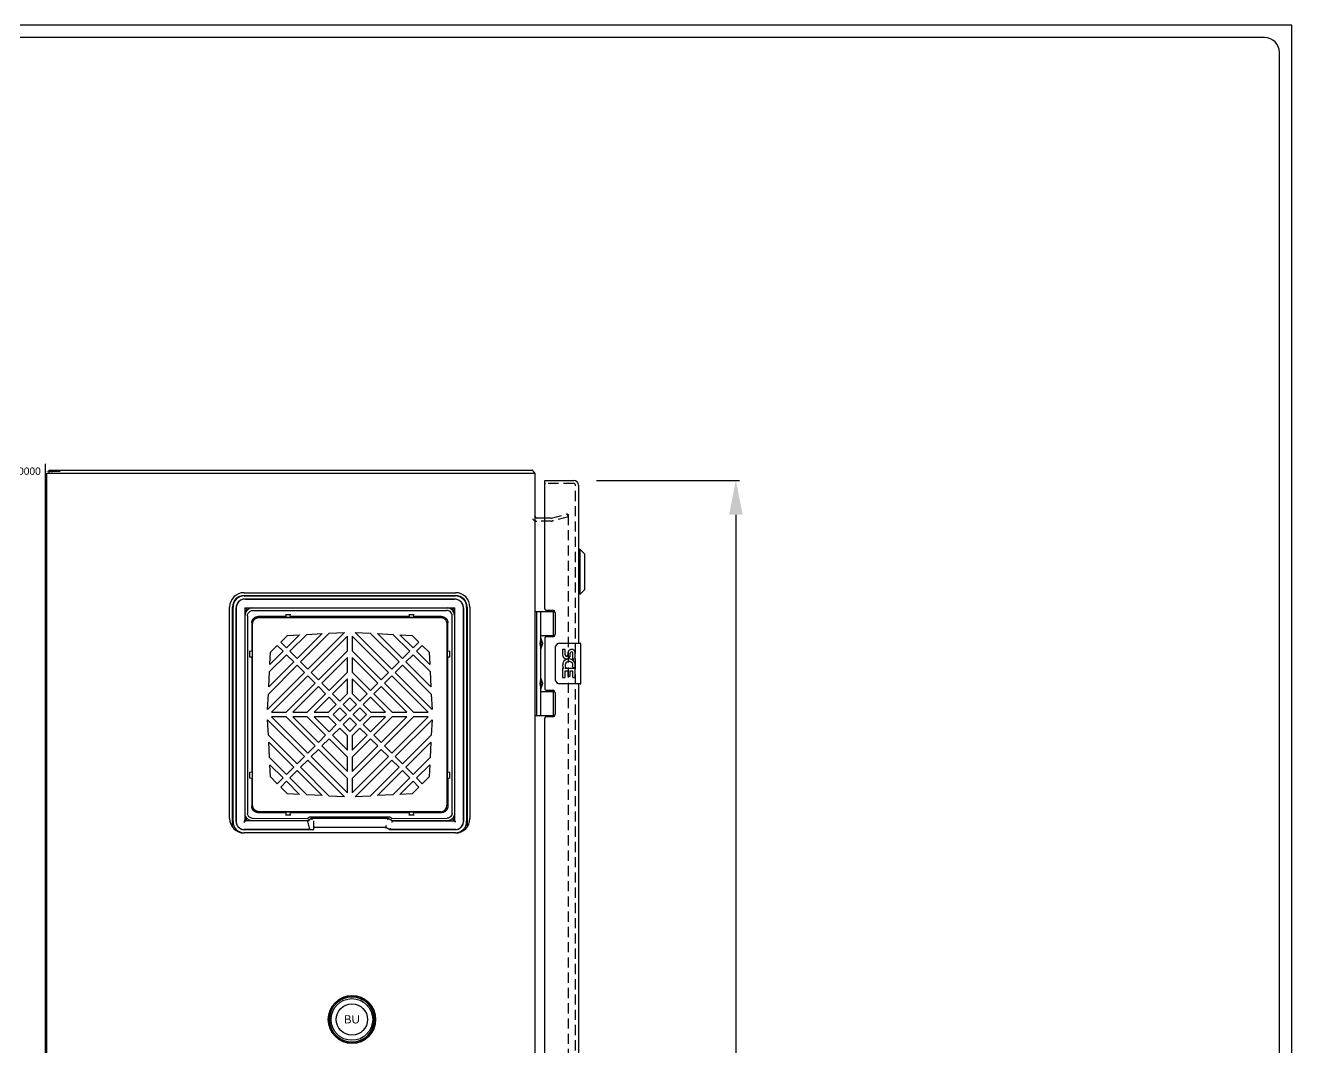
# Model space of a CAD drawing. Header units: inches. Extents: x 0 to 102, y 0 to 66.
# Drawn here: x 71.38 to 102.5, y 40.58 to 65.71 of the extents above; entities that cross this region are included whole.
import ezdxf
from ezdxf.enums import TextEntityAlignment as Align

# ---------------------------------------------------------------- set-up
doc = ezdxf.new("R2010")
doc.units = ezdxf.units.IN
doc.header["$MEASUREMENT"] = 0
doc.linetypes.add('HIDDEN', pattern=[0.375, 0.25, -0.125])
for name, color, linetype in [('DEFAULT_2', 8, 'HIDDEN'), ('DIMENSIONS', 7, 'Continuous'), ('DOOR_ASSEMBLY', 7, 'Continuous'), ('PMISC', 7, 'Continuous'), ('PSYMS', 7, 'Continuous')]:
    doc.layers.add(name, color=color, linetype=linetype)
doc.styles.add('Fields', font='simplex.shx', dxfattribs={"height": 0.185})
doc.styles.get("Standard").update_dxf_attribs({"font": 'arial.ttf'})
doc.dimstyles.new('DIMSTYLE_1', dxfattribs={"dimtxt": 0.634328, "dimasz": 0.845771, "dimexe": 0.09, "dimexo": 0.07, "dimgap": 0.0375, "dimtad": 0, "dimtih": 1, "dimtoh": 1, "dimzin": 4, "dimdsep": 46, "dimtxsty": 'Standard', "dimblk": '_FILLED', "dimblk1": '_FILLED', "dimblk2": '_FILLED', "dimcen": 0.09, "dimadec": 3, "dimazin": 1, "dimtfac": 1, "dimtdec": 3, "dimtofl": 0, "dimtmove": 0, "dimatfit": 3, "dimldrblk": '_FILLED', "dimfxl": 1, "dimtolj": 1, "dimtzin": 4, "dimarcsym": 0})
doc.dimstyles.get("Standard").update_dxf_attribs({"dimtxt": 0.18, "dimasz": 0.18, "dimexe": 0.18, "dimexo": 0.0625, "dimgap": 0.09, "dimtad": 0, "dimtih": 1, "dimtoh": 1, "dimdec": 4, "dimzin": 0, "dimdsep": 46, "dimtxsty": 'Standard', "dimcen": 0.09, "dimadec": 0, "dimazin": 0, "dimtfac": 1, "dimtdec": 4, "dimtofl": 0, "dimtmove": 0, "dimatfit": 3, "dimfxl": 1, "dimtolj": 1, "dimtzin": 0, "dimarcsym": 0})

# ---------------------------------------------------------------- blocks, each defined once
blk = doc.blocks.new('RG_Master_Ver_4_2_2')
at = {"color": 3}
for p, q in [((34.028, 21.856), (0.25, 21.856)), ((34.15, 0.194), (34.15, 21.734))]:
    blk.add_line(p, q, dxfattribs=at)
blk.add_lwpolyline([(0, -0.044), (34.25, -0.044), (34.25, 21.956), (0, 21.956)], close=True, dxfattribs=at)
blk.add_arc((34.028, 21.734), 0.122, 0, 90, dxfattribs=at)
at = {"style": 'Fields'}
for tag, p in [('DESCRIPTION_3', (13.116, 1.307)), ('DRN_3', (15.472, 1.307)), ('CHK_3', (16.529, 1.307)), ('APP_3', (17.552, 1.307)), ('DATE_3', (18.829, 1.307)), ('DRAWING_DESC', (32.229, 1.246)), ('CUSTOMER', (28.997, 1.214)), ('DESCRIPTION_2', (13.116, 0.951)), ('DRN_2', (15.472, 0.951)), ('CHK_2', (16.529, 0.951)), ('APP_2', (17.552, 0.951)), ('DATE_2', (18.829, 0.951)), ('DRAWING_#', (32.125, 0.894)), ('SIZE', (30.715, 0.894)), ('REV', (33.543, 0.894)), ('PROJECT_#', (28.981, 0.581)), ('DESCRIPTION_1', (13.116, 0.596)), ('DRN_1', (15.472, 0.596)), ('CHK_1', (16.529, 0.596)), ('APP_1', (17.552, 0.596)), ('DATE_1', (18.829, 0.596)), ('DRN_BY', (30.875, 0.524)), ('CHK_BY', (31.762, 0.524)), ('APP_BY', (32.75, 0.524)), ('SCALE', (33.652, 0.524)), ('PROJECT_NAME', (29.021, 0.176)), ('SHEETNUM', (32.753, 0.176)), ('TTL_SHTS', (33.547, 0.176))]:
    blk.add_attdef(tag, text='', height=0.125, dxfattribs=at).set_placement(p, align=Align.CENTER)
at = {"style": 'Fields', "flags": 9}
blk.add_attdef('WD_TB', (9.953, 0.194), '', height=0.0638, dxfattribs=at)
blk = doc.blocks.new('_FILLED')
at = {"color": 0, "linetype": 'ByBlock'}
blk.add_solid([(0, 0), (-1, 0.2), (-1, -0.2)], dxfattribs=at)
blk = doc.blocks.new('*D13')
at = {"layer": 'Defpoints', "color": 0, "linetype": 'Continuous', "transparency": 16777216}
for p in [(85.346, 54.524), (88.841, 54.524), (85.346, 19.024)]:
    blk.add_point(p, dxfattribs=at)
at = {"layer": 'DIMENSIONS', "color": 0, "linetype": 'Continuous', "lineweight": -2, "transparency": 16777216}
for p, q in [((85.416, 54.524), (88.931, 54.524)), ((88.841, 53.678), (88.841, 37.26)), ((88.841, 19.87), (88.841, 35.388)), ((85.416, 19.024), (88.931, 19.024))]:
    blk.add_line(p, q, dxfattribs=at)
at = {"layer": 'DIMENSIONS', "color": 0, "linetype": 'Continuous', "lineweight": -2, "transparency": 16777216, "xscale": 0.8457711443000001, "yscale": 0.8457711443000001, "zscale": 0.8457711443000001}
for p, rotation in [((88.841, 54.524), 90), ((88.841, 19.024), 270)]:
    blk.add_blockref('_FILLED', p, dxfattribs=dict(at, rotation=rotation))
at = {"layer": 'DIMENSIONS', "color": 0, "linetype": 'Continuous', "transparency": 16777216, "insert": (88.841, 37.223), "char_height": 0.6343, "width": 2.51152, "attachment_point": 2, "line_spacing_factor": 0.9}
blk.add_mtext('\\A1;35.50\\PDOOR', dxfattribs=at)
blk = doc.blocks.new('ABPFA010BU')
for radius in [0.583, 0.583, 0.512, 0.385]:
    blk.add_circle((0, -0.001, 0.393), radius)
at = {"extrusion": (-2.10942e-32, -3.44505e-16, -1)}
for radius in [0.583, 0.552]:
    blk.add_circle((0, -0.001, -0.393), radius, dxfattribs=at)
blk.add_attdef('COLOR', text='', height=0.2).set_placement((-0.001, -0.097), align=Align.CENTER)
blk = doc.blocks.new('*D15')
at = {"color": 0, "lineweight": -2, "transparency": 16777216}
for p, q in [((70.875, 18.8125), (70.875, 54.93)), ((71.875, 18.8125), (71.875, 54.93)), ((70.695, 54.75), (70.515, 54.75)), ((72.055, 54.75), (72.235, 54.75))]:
    blk.add_line(p, q, dxfattribs=at)
at = {"color": 0, "transparency": 16777216}
for points in [[(70.695, 54.78), (70.695, 54.72), (70.875, 54.75)], [(72.055, 54.78), (72.055, 54.72), (71.875, 54.75)]]:
    blk.add_solid(points, dxfattribs=at)
at = {"layer": 'Defpoints', "color": 0, "transparency": 16777216}
for p in [(70.875, 54.75), (70.875, 18.75), (71.875, 18.75)]:
    blk.add_point(p, dxfattribs=at)
at = {"color": 0, "transparency": 16777216, "insert": (71.375, 54.75), "char_height": 0.18, "attachment_point": 5}
blk.add_mtext('\\A1;1.0000', dxfattribs=at)

msp = doc.modelspace()

# ---------------------------------------------------------------- linework, layer by layer
at = {"color": 7, "linetype": 'Continuous'}
for p, q in [((71.96803, 54.69901), (71.96803, 54.77401)), ((76.7546, 51.76474), (81.95145, 51.76474)), ((76.7546, 51.69387), (81.95145, 51.69387)), ((76.40027, 46.21356), (76.40027, 51.41041)), ((76.47114, 46.00096), (76.47114, 51.41041)), ((82.23492, 51.41041), (82.23492, 46.00096)), ((82.30578, 51.41041), (82.30578, 46.21356)), ((76.83865, 51.1925), (76.84271, 51.22571)), ((76.83865, 51.1925), (76.84079, 46.51665)), ((76.84271, 51.22571), (76.85523, 51.25804)), ((76.97645, 51.33029), (81.7296, 51.33029)), ((81.86518, 46.33698), (81.8674, 51.1925)), ((76.84079, 46.51665), (76.84087, 46.33698)), ((76.88839, 46.24564), (76.87512, 46.25736)), ((76.95676, 46.22109), (78.31818, 46.21887)), ((78.31057, 46.15912), (78.31119, 46.15631)), ((78.31119, 46.15631), (78.31436, 46.14516)), ((78.36585, 46.24639), (78.31818, 46.21887)), ((78.32112, 46.11975), (78.3584, 45.98059)), ((80.34022, 46.24643), (78.36583, 46.24643)), ((78.46872, 45.94122), (78.46872, 46.15912)), ((80.38787, 46.21887), (80.3402, 46.24639)), ((80.38787, 46.21887), (81.74929, 46.22109)), ((81.83013, 46.25656), (81.80714, 46.23848)), ((81.86494, 46.33276), (81.8597, 46.30546)), ((78.36517, 45.95516), (78.36834, 45.94405)), ((78.36834, 45.94405), (78.36896, 45.94122)), ((80.23519, 45.98059), (80.23519, 46.00028))]:
    msp.add_line(p, q, dxfattribs=at)
at = {"color": 3, "linetype": 'Continuous'}
for p, q in [((71.96803, 54.77401), (83.84203, 54.77401)), ((71.90503, 18.84901), (71.90503, 54.69901)), ((71.90503, 54.69901), (83.90503, 54.69901)), ((83.90503, 18.84901), (83.90503, 54.69901)), ((84.14803, 53.59901), (83.94703, 53.59901))]:
    msp.add_line(p, q, dxfattribs=at)
at = {"color": 6, "linetype": 'Continuous'}
for p, q in [((76.75854, 51.686), (81.94751, 51.686)), ((76.48295, 46.13876), (76.48295, 51.41041)), ((76.56031, 46.13876), (76.56031, 51.39072)), ((76.77785, 51.39004), (76.77786, 51.39004)), ((76.77786, 51.39004), (76.7789, 51.39004)), ((76.77822, 51.60863), (81.92783, 51.60863)), ((76.77889, 51.3906), (76.7789, 51.39068)), ((76.7789, 46.29706), (76.7789, 51.39105)), ((76.7789, 51.39004), (76.7789, 51.39105)), ((76.7789, 51.39066), (76.7789, 51.39068)), ((76.7789, 51.39004), (76.99456, 51.39004)), ((76.79312, 51.38199), (76.79391, 51.38155)), ((76.79391, 51.38154), (76.79504, 51.38086)), ((76.79504, 51.38086), (76.79654, 51.37989)), ((76.80226, 51.37513), (76.79951, 51.37765)), ((76.80659, 51.36993), (76.80977, 51.36455)), ((76.9541, 51.38935), (81.75195, 51.38935)), ((76.99456, 51.39004), (81.92781, 51.39004)), ((81.90804, 51.37884), (81.90678, 51.37784)), ((81.91289, 51.38197), (81.91069, 51.38067)), ((81.91289, 51.38197), (81.91289, 51.38197)), ((81.92715, 51.39105), (81.92715, 46.15587)), ((81.92715, 51.39068), (81.92715, 51.39096)), ((81.92715, 51.39096), (81.92715, 51.39061)), ((81.92715, 51.39063), (81.92715, 51.3906)), ((81.9272, 51.39048), (81.92722, 51.39043)), ((82.14574, 51.39072), (82.14574, 46.13876)), ((82.2231, 51.41041), (82.2231, 46.13876)), ((76.7796, 46.33561), (76.7796, 51.21485)), ((77.76611, 51.17813), (77.101, 51.17813)), ((77.12317, 51.15596), (81.58288, 51.15596)), ((77.76611, 51.17813), (77.77822, 51.16369)), ((77.77334, 51.22931), (77.90122, 51.22931)), ((77.7839, 51.22931), (77.77822, 51.16369)), ((77.77822, 51.16369), (77.89633, 51.16369)), ((77.89633, 51.16369), (77.89065, 51.22931)), ((77.89633, 51.16369), (77.90844, 51.17813)), ((80.79761, 51.17813), (77.90844, 51.17813)), ((80.79761, 51.17813), (80.80972, 51.16369)), ((80.80483, 51.22931), (80.93271, 51.22931)), ((80.8154, 51.22931), (80.80972, 51.16369)), ((80.80972, 51.16369), (80.92783, 51.16369)), ((80.92783, 51.16369), (80.92215, 51.22931)), ((80.92783, 51.16369), (80.93994, 51.17813)), ((81.60505, 51.17813), (80.93994, 51.17813)), ((81.89577, 51.33147), (81.89558, 51.33189)), ((81.92645, 51.21484), (81.92645, 46.33561)), ((82.14504, 50.93842), (82.14505, 51.18247)), ((76.94358, 51.0207), (76.94358, 50.3396)), ((76.96574, 46.53882), (76.96574, 50.99855)), ((77.79634, 50.40817), (78.11977, 50.7316)), ((77.8196, 50.71587), (78.11977, 50.7316)), ((78.29604, 50.74084), (77.87985, 50.32465)), ((78.05802, 50.14648), (78.67209, 50.76055)), ((78.84836, 50.76979), (78.14154, 50.06297)), ((78.29604, 50.74084), (78.67209, 50.76055)), ((78.31971, 49.8848), (79.2244, 50.78949)), ((78.84836, 50.76979), (79.2244, 50.78949)), ((80.38634, 49.8848), (79.48165, 50.78949)), ((79.48165, 50.78949), (79.85769, 50.76979)), ((79.85769, 50.76979), (80.56451, 50.06297)), ((80.03396, 50.76055), (80.41001, 50.74084)), ((80.03396, 50.76055), (80.64803, 50.14648)), ((80.8262, 50.32465), (80.41001, 50.74084)), ((80.58628, 50.7316), (80.88645, 50.71587)), ((80.58628, 50.7316), (80.90971, 50.40817)), ((81.74031, 50.99853), (81.74031, 46.53882)), ((81.76247, 50.3396), (81.76247, 51.0207)), ((82.14505, 50.66017), (82.14504, 50.93842)), ((77.40583, 50.30211), (77.5706, 50.46687)), ((77.71282, 50.32465), (77.5706, 50.46687)), ((77.65411, 50.55039), (77.8196, 50.71587)), ((77.65411, 50.55039), (77.79634, 50.40817)), ((79.29397, 50.69203), (78.40322, 49.80128)), ((79.29397, 50.33569), (79.29397, 50.69203)), ((79.41208, 50.69203), (79.41208, 50.33569)), ((80.30283, 49.80128), (79.41208, 50.69203)), ((80.88645, 50.71587), (81.05194, 50.55039)), ((80.90971, 50.40817), (81.05194, 50.55039)), ((81.13545, 50.46687), (80.99323, 50.32465)), ((81.13545, 50.46687), (81.30022, 50.30211)), ((82.14505, 46.35238), (82.14505, 50.66017)), ((76.8924, 50.18135), (76.8924, 50.33238)), ((76.95801, 50.32749), (76.8924, 50.32181)), ((76.8924, 50.19192), (76.95801, 50.18624)), ((76.95801, 50.32749), (76.94358, 50.3396)), ((76.94358, 50.17413), (76.95801, 50.18624)), ((76.94358, 50.17413), (76.94358, 47.36322)), ((76.95801, 50.18624), (76.95801, 50.32749)), ((77.79634, 50.24113), (77.38086, 49.82566)), ((77.3901, 50.00193), (77.71282, 50.32465)), ((77.3901, 50.00193), (77.40583, 50.30211)), ((77.9745, 50.06297), (77.79634, 50.24113)), ((77.87985, 50.32465), (78.05802, 50.14648)), ((78.58139, 49.62311), (79.29397, 50.33569)), ((79.29397, 50.16866), (78.66491, 49.53959)), ((79.29397, 49.81232), (79.29397, 50.16866)), ((79.41208, 50.33569), (80.12466, 49.62311)), ((79.41208, 50.16866), (79.41208, 49.81232)), ((80.04114, 49.53959), (79.41208, 50.16866)), ((80.64803, 50.14648), (80.8262, 50.32465)), ((80.90971, 50.24113), (80.73155, 50.06297)), ((81.32519, 49.82566), (80.90971, 50.24113)), ((80.99323, 50.32465), (81.31595, 50.00193)), ((81.30022, 50.30211), (81.31595, 50.00193)), ((81.76247, 50.3396), (81.74804, 50.32749)), ((81.81365, 50.32181), (81.74804, 50.32749)), ((81.74804, 50.32749), (81.74804, 50.18624)), ((81.74804, 50.18624), (81.81365, 50.19192)), ((81.74804, 50.18624), (81.76247, 50.17413)), ((81.76247, 47.36322), (81.76247, 50.17413)), ((81.81365, 50.18135), (81.81365, 50.33238)), ((77.33221, 48.8973), (78.23619, 49.80128)), ((78.05802, 49.97945), (77.35191, 49.27334)), ((77.36115, 49.44961), (77.9745, 50.06297)), ((77.36115, 49.44961), (77.38086, 49.82566)), ((78.23619, 49.80128), (78.05802, 49.97945)), ((78.14154, 50.06297), (78.31971, 49.8848)), ((78.40322, 49.80128), (78.58139, 49.62311)), ((78.84308, 49.36143), (79.29397, 49.81232)), ((79.41208, 49.81232), (79.86297, 49.36143)), ((80.12466, 49.62311), (80.30283, 49.80128)), ((80.38634, 49.8848), (80.56451, 50.06297)), ((80.64803, 49.97945), (80.46986, 49.80128)), ((80.46986, 49.80128), (81.37384, 48.8973)), ((81.35414, 49.27334), (80.64803, 49.97945)), ((80.73155, 50.06297), (81.3449, 49.44961)), ((81.32519, 49.82566), (81.3449, 49.44961)), ((78.31971, 49.71776), (77.42967, 48.82773)), ((77.78601, 48.82773), (78.49787, 49.53959)), ((78.49787, 49.53959), (78.31971, 49.71776)), ((78.66491, 49.53959), (78.84308, 49.36143)), ((79.29397, 49.64529), (78.92659, 49.27791)), ((79.29397, 49.28895), (79.29397, 49.64529)), ((79.41208, 49.64529), (79.41208, 49.28895)), ((79.77946, 49.27791), (79.41208, 49.64529)), ((79.86297, 49.36143), (80.04114, 49.53959)), ((80.38634, 49.71776), (80.20818, 49.53959)), ((80.20818, 49.53959), (80.92004, 48.82773)), ((81.27638, 48.82773), (80.38634, 49.71776)), ((77.33221, 48.8973), (77.35191, 49.27334)), ((78.58139, 49.45608), (77.95304, 48.82773)), ((78.30938, 48.82773), (78.75956, 49.27791)), ((78.84308, 49.19439), (78.47641, 48.82773)), ((78.75956, 49.27791), (78.58139, 49.45608)), ((79.02125, 49.01622), (78.84308, 49.19439)), ((78.92659, 49.27791), (79.10476, 49.09974)), ((79.10476, 49.09974), (79.29397, 49.28895)), ((79.35302, 49.18097), (79.18828, 49.01622)), ((79.51777, 49.01622), (79.35302, 49.18097)), ((79.41208, 49.28895), (79.60129, 49.09974)), ((79.60129, 49.09974), (79.77946, 49.27791)), ((79.86297, 49.19439), (79.6848, 49.01622)), ((80.22964, 48.82773), (79.86297, 49.19439)), ((80.12466, 49.45608), (79.94649, 49.27791)), ((79.94649, 49.27791), (80.39667, 48.82773)), ((80.75301, 48.82773), (80.12466, 49.45608)), ((81.35414, 49.27334), (81.37384, 48.8973)), ((78.83275, 48.82773), (79.02125, 49.01622)), ((79.10476, 48.93271), (78.94073, 48.76868)), ((79.26879, 48.76868), (79.10476, 48.93271)), ((79.18828, 49.01622), (79.35302, 48.85148)), ((79.35302, 48.85148), (79.51777, 49.01622)), ((79.60129, 48.93271), (79.43726, 48.76868)), ((79.76532, 48.76868), (79.60129, 48.93271)), ((79.6848, 49.01622), (79.8733, 48.82773)), ((77.35191, 48.26401), (77.33221, 48.64006)), ((78.23619, 47.73607), (77.33221, 48.64006)), ((77.42967, 48.82773), (77.78601, 48.82773)), ((77.42967, 48.70962), (78.31971, 47.81959)), ((77.78601, 48.70962), (77.42967, 48.70962)), ((78.49787, 47.99776), (77.78601, 48.70962)), ((77.95304, 48.82773), (78.30938, 48.82773)), ((77.95304, 48.70962), (78.58139, 48.08127)), ((78.30938, 48.70962), (77.95304, 48.70962)), ((78.75956, 48.25944), (78.30938, 48.70962)), ((78.47641, 48.82773), (78.83275, 48.82773)), ((78.47641, 48.70962), (78.84308, 48.34296)), ((78.83275, 48.70962), (78.47641, 48.70962)), ((79.02125, 48.52113), (78.83275, 48.70962)), ((78.94073, 48.76868), (79.10476, 48.60464)), ((79.10476, 48.60464), (79.26879, 48.76868)), ((79.35302, 48.68587), (79.18828, 48.52113)), ((79.51777, 48.52113), (79.35302, 48.68587)), ((79.43726, 48.76868), (79.60129, 48.60464)), ((79.60129, 48.60464), (79.76532, 48.76868)), ((79.8733, 48.70962), (79.6848, 48.52113)), ((79.86297, 48.34296), (80.22964, 48.70962)), ((79.8733, 48.82773), (80.22964, 48.82773)), ((80.22964, 48.70962), (79.8733, 48.70962)), ((80.39667, 48.70962), (79.94649, 48.25944)), ((80.12466, 48.08127), (80.75301, 48.70962)), ((80.92004, 48.70962), (80.20818, 47.99776)), ((80.38634, 47.81959), (81.27638, 48.70962)), ((80.39667, 48.82773), (80.75301, 48.82773)), ((80.75301, 48.70962), (80.39667, 48.70962)), ((81.37384, 48.64006), (80.46986, 47.73607)), ((80.92004, 48.82773), (81.27638, 48.82773)), ((81.27638, 48.70962), (80.92004, 48.70962)), ((81.37384, 48.64006), (81.35414, 48.26401)), ((77.35191, 48.26401), (78.05802, 47.5579)), ((78.58139, 48.08127), (78.75956, 48.25944)), ((78.84308, 48.34296), (79.02125, 48.52113)), ((79.10476, 48.43761), (78.92659, 48.25944)), ((78.92659, 48.25944), (79.29397, 47.89207)), ((79.29397, 48.2484), (79.10476, 48.43761)), ((79.18828, 48.52113), (79.35302, 48.35638)), ((79.29397, 47.89207), (79.29397, 48.2484)), ((79.35302, 48.35638), (79.51777, 48.52113)), ((79.60129, 48.43761), (79.41208, 48.2484)), ((79.41208, 47.89207), (79.77946, 48.25944)), ((79.41208, 48.2484), (79.41208, 47.89207)), ((79.77946, 48.25944), (79.60129, 48.43761)), ((79.6848, 48.52113), (79.86297, 48.34296)), ((79.94649, 48.25944), (80.12466, 48.08127)), ((80.64803, 47.5579), (81.35414, 48.26401)), ((77.38086, 47.71169), (77.36115, 48.08774)), ((77.9745, 47.47439), (77.36115, 48.08774)), ((78.31971, 47.81959), (78.49787, 47.99776)), ((78.84308, 48.17593), (78.66491, 47.99776)), ((78.66491, 47.99776), (79.29397, 47.3687)), ((79.29397, 47.72503), (78.84308, 48.17593)), ((79.86297, 48.17593), (79.41208, 47.72503)), ((79.41208, 47.3687), (80.04114, 47.99776)), ((80.04114, 47.99776), (79.86297, 48.17593)), ((80.20818, 47.99776), (80.38634, 47.81959)), ((81.3449, 48.08774), (80.73155, 47.47439)), ((81.3449, 48.08774), (81.32519, 47.71169)), ((77.38086, 47.71169), (77.79634, 47.29622)), ((78.05802, 47.5579), (78.23619, 47.73607)), ((78.31971, 47.65256), (78.14154, 47.47439)), ((79.2244, 46.74786), (78.31971, 47.65256)), ((78.58139, 47.91424), (78.40322, 47.73607)), ((78.40322, 47.73607), (79.29397, 46.84533)), ((79.29397, 47.20166), (78.58139, 47.91424)), ((79.29397, 47.3687), (79.29397, 47.72503)), ((80.12466, 47.91424), (79.41208, 47.20166)), ((79.41208, 46.84533), (80.30283, 47.73607)), ((79.41208, 47.72503), (79.41208, 47.3687)), ((80.38634, 47.65256), (79.48165, 46.74786)), ((80.30283, 47.73607), (80.12466, 47.91424)), ((80.56451, 47.47439), (80.38634, 47.65256)), ((80.46986, 47.73607), (80.64803, 47.5579)), ((80.90971, 47.29622), (81.32519, 47.71169)), ((76.8924, 47.20498), (76.8924, 47.356)), ((76.95801, 47.35111), (76.8924, 47.34543)), ((76.95801, 47.35111), (76.94358, 47.36322)), ((76.95801, 47.20986), (76.95801, 47.35111)), ((77.71282, 47.2127), (77.3901, 47.53542)), ((77.40583, 47.23525), (77.3901, 47.53542)), ((77.79634, 47.29622), (77.9745, 47.47439)), ((78.05802, 47.39087), (77.87985, 47.2127)), ((78.67209, 46.7768), (78.05802, 47.39087)), ((78.14154, 47.47439), (78.84836, 46.76757)), ((79.85769, 46.76757), (80.56451, 47.47439)), ((80.64803, 47.39087), (80.03396, 46.7768)), ((80.8262, 47.2127), (80.64803, 47.39087)), ((80.73155, 47.47439), (80.90971, 47.29622)), ((81.31595, 47.53542), (80.99323, 47.2127)), ((81.31595, 47.53542), (81.30022, 47.23525)), ((81.76247, 47.36322), (81.74804, 47.35111)), ((81.81365, 47.34543), (81.74804, 47.35111)), ((81.74804, 47.35111), (81.74804, 47.20986)), ((81.81365, 47.20498), (81.81365, 47.356)), ((76.8924, 47.21554), (76.95801, 47.20986)), ((76.94358, 47.19775), (76.95801, 47.20986)), ((76.94358, 47.19775), (76.94358, 46.51665)), ((77.5706, 47.07048), (77.40583, 47.23525)), ((77.5706, 47.07048), (77.71282, 47.2127)), ((77.79634, 47.12919), (77.65411, 46.98696)), ((78.11977, 46.80575), (77.79634, 47.12919)), ((77.87985, 47.2127), (78.29604, 46.79651)), ((79.29397, 46.84533), (79.29397, 47.20166)), ((79.41208, 47.20166), (79.41208, 46.84533)), ((80.41001, 46.79651), (80.8262, 47.2127)), ((80.90971, 47.12919), (80.58628, 46.80575)), ((81.05194, 46.98696), (80.90971, 47.12919)), ((80.99323, 47.2127), (81.13545, 47.07048)), ((81.30022, 47.23525), (81.13545, 47.07048)), ((81.74804, 47.20986), (81.81365, 47.21554)), ((81.74804, 47.20986), (81.76247, 47.19775)), ((81.76247, 47.19775), (81.76247, 46.51665)), ((77.8196, 46.82148), (77.65411, 46.98696)), ((78.11977, 46.80575), (77.8196, 46.82148)), ((78.67209, 46.7768), (78.29604, 46.79651)), ((79.2244, 46.74786), (78.84836, 46.76757)), ((79.85769, 46.76757), (79.48165, 46.74786)), ((80.41001, 46.79651), (80.03396, 46.7768)), ((80.88645, 46.82148), (80.58628, 46.80575)), ((81.05194, 46.98696), (80.88645, 46.82148)), ((81.58288, 46.38139), (77.12316, 46.38139)), ((77.77822, 46.37366), (77.76611, 46.35923)), ((77.89633, 46.37366), (77.77822, 46.37366)), ((77.77822, 46.37366), (77.7839, 46.30805)), ((77.89065, 46.30805), (77.89633, 46.37366)), ((77.90844, 46.35923), (77.89633, 46.37366)), ((80.80972, 46.37366), (80.79761, 46.35923)), ((80.92783, 46.37366), (80.80972, 46.37366)), ((80.80972, 46.37366), (80.8154, 46.30805)), ((80.92215, 46.30805), (80.92783, 46.37366)), ((80.93994, 46.35923), (80.92783, 46.37366)), ((76.74585, 46.1377), (76.75695, 46.13839)), ((76.7563, 46.11979), (76.75608, 46.11515)), ((76.75654, 46.12564), (76.7563, 46.11979)), ((76.75695, 46.13839), (76.76781, 46.13903)), ((76.75734, 46.15398), (76.75712, 46.1446)), ((76.75744, 46.15911), (76.75734, 46.15398)), ((76.76781, 46.13903), (76.77887, 46.13967)), ((76.7789, 46.23363), (76.7789, 46.29706)), ((76.77891, 46.18965), (76.7789, 46.23363)), ((76.79296, 46.26842), (76.78556, 46.2902)), ((76.80312, 46.24776), (76.79296, 46.26842)), ((76.81591, 46.22864), (76.80312, 46.24776)), ((76.85313, 46.15912), (76.80933, 46.15912)), ((76.83106, 46.21133), (76.81591, 46.22864)), ((76.84835, 46.19618), (76.83106, 46.21133)), ((78.35892, 46.15912), (76.85313, 46.15912)), ((78.31038, 46.15981), (76.95539, 46.15981)), ((77.101, 46.35923), (77.76611, 46.35923)), ((77.77334, 46.30805), (77.90122, 46.30805)), ((77.90844, 46.35923), (80.79761, 46.35923)), ((78.41286, 46.21818), (78.31057, 46.15912)), ((80.29319, 46.21818), (78.41286, 46.21818)), ((80.39548, 46.15912), (80.29319, 46.21818)), ((80.39547, 46.15912), (81.9289, 46.15912)), ((81.75066, 46.15981), (80.39567, 46.15981)), ((80.80483, 46.30805), (80.93271, 46.30805)), ((80.93994, 46.35923), (81.60505, 46.35923)), ((81.87494, 46.21128), (81.85763, 46.19613)), ((81.89009, 46.22857), (81.87494, 46.21128)), ((81.90288, 46.24767), (81.89009, 46.22857)), ((81.91304, 46.26828), (81.90288, 46.24767)), ((81.92717, 46.13931), (81.93471, 46.13899)), ((81.93471, 46.13899), (81.94028, 46.13874)), ((81.94028, 46.13874), (81.95676, 46.13782)), ((82.14505, 46.29033), (82.14505, 46.35238)), ((78.36911, 45.94053), (76.75854, 45.94053)), ((81.94751, 45.86316), (76.75854, 45.86316)), ((78.47124, 46.00028), (80.23481, 46.00028)), ((80.23481, 46.00028), (80.33709, 45.94122)), ((81.94751, 45.94053), (80.33693, 45.94053))]:
    msp.add_line(p, q, dxfattribs=at)
at = {"color": 3, "linetype": 'Continuous'}
for points in [[(83.85874, 54.75524), (83.85627, 54.75982), (83.85507, 54.76201), (83.85388, 54.76408), (83.85272, 54.76595), (83.85154, 54.76769), (83.85025, 54.76936), (83.84893, 54.77079), (83.84764, 54.77193), (83.84637, 54.77279), (83.84516, 54.7734), (83.84401, 54.77377), (83.84297, 54.77396), (83.84203, 54.77401)], [(83.86716, 54.7432), (83.86563, 54.74475), (83.86416, 54.74653), (83.86274, 54.74851), (83.86136, 54.75065), (83.86003, 54.75292), (83.85874, 54.75524)]]:
    msp.add_lwpolyline(points, dxfattribs=at)
at = {"color": 6, "linetype": 'Continuous'}
for points in [[(76.77822, 51.60863), (76.75676, 51.60757), (76.73571, 51.60445), (76.71496, 51.59925), (76.69483, 51.59205), (76.6755, 51.5829), (76.65716, 51.57191), (76.63999, 51.55916), (76.62414, 51.5448), (76.60978, 51.52896), (76.59704, 51.51179), (76.58605, 51.49344), (76.57689, 51.47412), (76.5697, 51.45398), (76.56449, 51.43324), (76.56138, 51.41219), (76.56031, 51.39072)], [(81.75713, 51.60794), (76.80179, 51.60794), (76.73228, 51.60306), (76.66787, 51.57784), (76.61634, 51.53565), (76.57786, 51.47442), (76.56132, 51.40267), (76.56099, 51.32828), (76.56102, 51.25123), (76.56101, 51.17205), (76.56101, 46.96346)], [(76.77889, 51.3906), (76.7787, 51.39023), (76.77839, 51.39005), (76.77761, 51.39004), (76.77785, 51.39004)], [(76.7789, 51.39068), (76.7789, 51.39068), (76.7789, 51.39069), (76.7789, 51.39068), (76.77889, 51.39067), (76.77889, 51.39066), (76.77889, 51.39064)], [(76.77889, 51.39064), (76.77889, 51.39063), (76.77889, 51.39062)], [(76.7789, 51.39072), (76.7789, 51.39065), (76.7789, 51.39062), (76.7789, 51.39061), (76.7789, 51.39062), (76.7789, 51.39066)], [(76.80099, 51.37632), (76.80056, 51.37671), (76.79825, 51.37863), (76.79579, 51.38038), (76.79316, 51.38197)], [(76.79951, 51.37765), (76.79646, 51.37995), (76.79316, 51.38197)], [(76.79481, 51.38101), (76.79606, 51.38021), (76.79756, 51.37917)], [(76.79654, 51.37989), (76.79834, 51.37858), (76.80021, 51.37705)], [(76.79756, 51.37917), (76.79923, 51.37787), (76.801, 51.37633)], [(76.80021, 51.37705), (76.802, 51.37537), (76.80364, 51.37364), (76.80504, 51.37199), (76.80621, 51.37043)], [(76.80659, 51.36993), (76.80473, 51.37237), (76.80272, 51.37463), (76.80099, 51.37632)], [(76.80622, 51.37044), (76.80477, 51.37233), (76.80226, 51.37513)], [(76.80977, 51.36455), (76.81181, 51.35954), (76.81306, 51.35457)], [(76.81306, 51.35457), (76.81361, 51.3498), (76.81361, 51.34547)], [(81.88624, 51.60793), (81.82151, 51.60794), (81.75713, 51.60794)], [(82.14505, 51.18247), (82.14502, 51.25709), (82.14507, 51.32657), (82.14482, 51.39708), (82.13342, 51.46088), (82.10443, 51.51719), (82.06042, 51.56276), (82.00884, 51.59224), (81.95092, 51.60672), (81.88624, 51.60793)], [(81.89281, 51.3417), (81.89252, 51.34425), (81.89239, 51.34695), (81.89244, 51.3498)], [(81.89244, 51.3498), (81.89272, 51.35282), (81.89328, 51.35599), (81.89417, 51.35934), (81.89546, 51.3628), (81.89719, 51.36631), (81.89946, 51.36993)], [(81.89946, 51.36993), (81.90111, 51.3721), (81.90227, 51.37348)], [(81.90632, 51.37746), (81.90418, 51.3755), (81.90205, 51.37324), (81.90031, 51.37105)], [(81.90226, 51.37349), (81.90278, 51.37406), (81.90449, 51.37581), (81.90621, 51.37737), (81.9079, 51.37873)], [(81.90327, 51.37458), (81.90275, 51.37403), (81.90236, 51.3736)], [(81.90395, 51.37528), (81.90312, 51.37442), (81.90255, 51.37381)], [(81.90678, 51.37784), (81.90527, 51.37654), (81.90395, 51.37528)], [(81.91069, 51.38067), (81.90849, 51.37917), (81.90632, 51.37746)], [(81.9079, 51.37873), (81.90957, 51.37994), (81.91124, 51.38102), (81.91289, 51.38197)], [(81.91183, 51.38136), (81.91056, 51.38058), (81.90924, 51.37971)], [(81.92715, 51.39061), (81.92715, 51.39063), (81.92715, 51.39068), (81.92715, 51.39068)], [(81.92715, 51.39068), (81.92716, 51.39067), (81.92716, 51.39064), (81.92716, 51.39061), (81.92717, 51.39059), (81.92717, 51.39057), (81.92717, 51.39055), (81.92718, 51.39054), (81.92718, 51.39052), (81.92719, 51.39051), (81.92719, 51.3905), (81.9272, 51.39048)], [(81.9272, 51.39048), (81.92723, 51.39041), (81.9274, 51.39019), (81.92778, 51.39005)], [(81.92778, 51.39005), (81.92758, 51.39004), (81.92779, 51.39004), (81.92781, 51.39004), (81.92782, 51.39004), (81.92783, 51.39004), (81.92781, 51.39004)], [(82.14574, 51.39072), (82.14467, 51.41219), (82.14156, 51.43324), (82.13635, 51.45398), (82.12916, 51.47412), (82.12, 51.49344), (82.10901, 51.51179), (82.09627, 51.52896), (82.08191, 51.5448), (82.06606, 51.55916), (82.04889, 51.57191), (82.03055, 51.5829), (82.01122, 51.59205), (81.99109, 51.59925), (81.97034, 51.60445), (81.94929, 51.60757), (81.92783, 51.60863)], [(76.789, 51.31088), (76.78469, 51.30941), (76.77983, 51.30838), (76.7789, 51.3083)], [(76.81006, 51.33096), (76.80851, 51.32791), (76.80672, 51.32506), (76.80466, 51.32234), (76.80225, 51.31969), (76.7995, 51.31717), (76.79638, 51.31483), (76.7929, 51.31272), (76.789, 51.31088)], [(76.81243, 51.33768), (76.81137, 51.3342), (76.81006, 51.33096)], [(76.81361, 51.34547), (76.81319, 51.34142), (76.81243, 51.33768)], [(76.94358, 51.0207), (76.94372, 51.02739), (76.94414, 51.03401), (76.94483, 51.04056), (76.94579, 51.04702), (76.947, 51.05338), (76.94846, 51.05963), (76.95016, 51.06577), (76.95209, 51.07178), (76.95424, 51.07766), (76.9566, 51.08341), (76.95916, 51.089), (76.96191, 51.09445), (76.96485, 51.09974), (76.96796, 51.10486), (76.97123, 51.10982), (76.97465, 51.11462), (76.97821, 51.11923), (76.98191, 51.12367), (76.98573, 51.12793), (76.98968, 51.13202), (76.99377, 51.13597), (76.99803, 51.13979), (77.00247, 51.14349), (77.00708, 51.14705), (77.01188, 51.15048), (77.01684, 51.15374), (77.02196, 51.15685), (77.02725, 51.15979), (77.03269, 51.16254), (77.03829, 51.1651), (77.04403, 51.16746), (77.04992, 51.16961), (77.05593, 51.17154), (77.06207, 51.17324), (77.06832, 51.1747), (77.07468, 51.17591), (77.08114, 51.17687), (77.08769, 51.17756), (77.09431, 51.17798), (77.101, 51.17813)], [(76.96574, 50.99855), (76.96577, 51.00167), (76.96586, 51.00478), (76.96601, 51.00788), (76.96622, 51.01096), (76.96649, 51.01404), (76.96683, 51.0171), (76.96722, 51.02015), (76.96767, 51.0232), (76.96818, 51.02623), (76.96875, 51.02924), (76.96938, 51.03225), (76.97007, 51.03525), (76.97082, 51.03823), (76.97163, 51.0412), (76.9725, 51.04416), (76.97343, 51.04711), (76.97442, 51.05005), (76.97546, 51.05298), (76.97658, 51.0559), (76.97774, 51.0588), (76.97897, 51.06167), (76.98024, 51.06451), (76.98156, 51.06732), (76.98294, 51.0701), (76.98436, 51.07283), (76.98584, 51.07554), (76.98737, 51.07821), (76.98895, 51.08085), (76.99057, 51.08345), (76.99225, 51.08602), (76.99398, 51.08856), (76.99577, 51.09106), (76.9976, 51.09353), (76.99948, 51.09596), (77.00141, 51.09836), (77.0034, 51.10073), (77.00543, 51.10306), (77.00752, 51.10536), (77.00966, 51.10763), (77.01184, 51.10986), (77.01407, 51.11204), (77.01633, 51.11418), (77.01863, 51.11626), (77.02096, 51.11829), (77.02332, 51.12028), (77.02572, 51.12221), (77.02815, 51.12409), (77.03062, 51.12592), (77.03312, 51.1277), (77.03566, 51.12943), (77.03823, 51.13111), (77.04083, 51.13274), (77.04347, 51.13432), (77.04614, 51.13585), (77.04885, 51.13733), (77.05159, 51.13875), (77.05437, 51.14013), (77.05718, 51.14146), (77.06003, 51.14273), (77.0629, 51.14396), (77.0658, 51.14512), (77.06872, 51.14624), (77.07164, 51.14729), (77.07458, 51.14827), (77.07753, 51.1492), (77.08049, 51.15007), (77.08346, 51.15088), (77.08645, 51.15163), (77.08944, 51.15232), (77.09245, 51.15295), (77.09547, 51.15353), (77.0985, 51.15404), (77.10154, 51.15449), (77.1046, 51.15488), (77.10766, 51.15521), (77.11074, 51.15548), (77.11383, 51.15569), (77.11693, 51.15584), (77.12004, 51.15593), (77.12317, 51.15596)], [(81.58288, 51.15596), (81.60783, 51.15393), (81.63157, 51.14825), (81.65437, 51.13876), (81.67544, 51.12589), (81.69418, 51.10983), (81.71023, 51.09109), (81.72311, 51.07002), (81.73259, 51.04722), (81.73828, 51.02348), (81.74031, 50.99853)], [(81.60505, 51.17813), (81.61174, 51.17798), (81.61836, 51.17756), (81.62491, 51.17687), (81.63137, 51.17591), (81.63773, 51.1747), (81.64398, 51.17324), (81.65012, 51.17154), (81.65613, 51.16961), (81.66202, 51.16746), (81.66776, 51.1651), (81.67336, 51.16254), (81.6788, 51.15979), (81.68409, 51.15685), (81.68922, 51.15374), (81.69418, 51.15047), (81.69897, 51.14705), (81.70358, 51.14348), (81.70803, 51.13978), (81.71228, 51.13597), (81.71637, 51.13202), (81.72032, 51.12793), (81.72414, 51.12367), (81.72784, 51.11923), (81.7314, 51.11461), (81.73483, 51.10982), (81.7381, 51.10486), (81.7412, 51.09974), (81.74414, 51.09445), (81.74689, 51.089), (81.74945, 51.08341), (81.75181, 51.07766), (81.75396, 51.07178), (81.75589, 51.06577), (81.75759, 51.05963), (81.75905, 51.05338), (81.76026, 51.04702), (81.76122, 51.04056), (81.76191, 51.03401), (81.76233, 51.02739), (81.76247, 51.0207)], [(81.89448, 51.33479), (81.89381, 51.33698), (81.89325, 51.33928), (81.89281, 51.3417)], [(81.89559, 51.33188), (81.89523, 51.33273), (81.89448, 51.33479)], [(81.90453, 51.31897), (81.9029, 51.32062), (81.90144, 51.32228), (81.90013, 51.32394), (81.89897, 51.3256), (81.89793, 51.32727), (81.89696, 51.32899), (81.89607, 51.3308), (81.89559, 51.33188)], [(81.91034, 51.31437), (81.90825, 51.31583), (81.90632, 51.31736), (81.90453, 51.31897)], [(81.91777, 51.3106), (81.91508, 51.31174), (81.91262, 51.313), (81.91034, 51.31437)], [(81.92715, 51.30826), (81.9239, 51.30879), (81.92069, 51.30961), (81.91777, 51.3106)], [(76.56101, 46.76166), (76.561, 46.58233), (76.561, 46.49971), (76.56102, 46.34544)], [(76.56101, 46.96346), (76.56101, 46.8594), (76.56101, 46.76166)], [(77.101, 46.35923), (77.09431, 46.35937), (77.08769, 46.35979), (77.08114, 46.36048), (77.07468, 46.36144), (77.06832, 46.36266), (77.06207, 46.36412), (77.05593, 46.36581), (77.04992, 46.36774), (77.04404, 46.36989), (77.03829, 46.37225), (77.0327, 46.37481), (77.02725, 46.37756), (77.02196, 46.3805), (77.01684, 46.38361), (77.01188, 46.38688), (77.00709, 46.3903), (77.00247, 46.39387), (76.99803, 46.39757), (76.99377, 46.40138), (76.98968, 46.40533), (76.98573, 46.40943), (76.98191, 46.41368), (76.97821, 46.41812), (76.97465, 46.42274), (76.97122, 46.42753), (76.96795, 46.43249), (76.96485, 46.43762), (76.96191, 46.44291), (76.95916, 46.44835), (76.9566, 46.45395), (76.95424, 46.45969), (76.95209, 46.46557), (76.95016, 46.47159), (76.94846, 46.47772), (76.947, 46.48398), (76.94579, 46.49034), (76.94483, 46.4968), (76.94414, 46.50334), (76.94372, 46.50996), (76.94358, 46.51665)], [(77.12316, 46.38139), (77.12003, 46.38142), (77.11692, 46.38151), (77.11383, 46.38166), (77.11074, 46.38188), (77.10766, 46.38215), (77.1046, 46.38248), (77.10155, 46.38287), (77.09851, 46.38332), (77.09548, 46.38383), (77.09246, 46.3844), (77.08945, 46.38503), (77.08646, 46.38572), (77.08347, 46.38647), (77.0805, 46.38728), (77.07754, 46.38815), (77.07459, 46.38908), (77.07165, 46.39007), (77.06872, 46.39112), (77.0658, 46.39223), (77.0629, 46.3934), (77.06003, 46.39462), (77.05719, 46.39589), (77.05438, 46.39722), (77.05161, 46.39859), (77.04887, 46.40002), (77.04616, 46.40149), (77.04349, 46.40302), (77.04085, 46.4046), (77.03825, 46.40623), (77.03568, 46.40791), (77.03314, 46.40964), (77.03064, 46.41142), (77.02817, 46.41325), (77.02574, 46.41513), (77.02334, 46.41706), (77.02097, 46.41905), (77.01864, 46.42108), (77.01634, 46.42317), (77.01407, 46.42531), (77.01185, 46.42749), (77.00966, 46.42972), (77.00753, 46.43198), (77.00544, 46.43428), (77.00341, 46.43661), (77.00143, 46.43897), (76.99949, 46.44137), (76.99761, 46.4438), (76.99578, 46.44627), (76.994, 46.44877), (76.99227, 46.45131), (76.99059, 46.45388), (76.98896, 46.45648), (76.98738, 46.45912), (76.98585, 46.46179), (76.98437, 46.4645), (76.98295, 46.46724), (76.98157, 46.47002), (76.98025, 46.47283), (76.97897, 46.47568), (76.97775, 46.47855), (76.97658, 46.48145), (76.97547, 46.48437), (76.97442, 46.48729), (76.97343, 46.49023), (76.9725, 46.49318), (76.97163, 46.49614), (76.97082, 46.49911), (76.97007, 46.5021), (76.96938, 46.50509), (76.96875, 46.5081), (76.96818, 46.51112), (76.96767, 46.51415), (76.96722, 46.51719), (76.96683, 46.52025), (76.96649, 46.52331), (76.96622, 46.52639), (76.96601, 46.52948), (76.96586, 46.53258), (76.96577, 46.53569), (76.96574, 46.53882)], [(81.76247, 46.51665), (81.76233, 46.50997), (81.76191, 46.50334), (81.76122, 46.4968), (81.76026, 46.49034), (81.75905, 46.48398), (81.75759, 46.47772), (81.75589, 46.47158), (81.75396, 46.46557), (81.75181, 46.45969), (81.74945, 46.45395), (81.74689, 46.44835), (81.74414, 46.4429), (81.7412, 46.43762), (81.73809, 46.43249), (81.73482, 46.42753), (81.7314, 46.42274), (81.72783, 46.41812), (81.72413, 46.41368), (81.72032, 46.40942), (81.71637, 46.40533), (81.71228, 46.40138), (81.70802, 46.39756), (81.70358, 46.39386), (81.69896, 46.3903), (81.69417, 46.38687), (81.68921, 46.38361), (81.68408, 46.3805), (81.6788, 46.37756), (81.67335, 46.37481), (81.66775, 46.37225), (81.66201, 46.36989), (81.65613, 46.36774), (81.65011, 46.36581), (81.64398, 46.36411), (81.63772, 46.36265), (81.63136, 46.36144), (81.6249, 46.36048), (81.61836, 46.35979), (81.61174, 46.35937), (81.60505, 46.35923)], [(76.56031, 46.13876), (76.56128, 46.11923), (76.56412, 46.10008), (76.56885, 46.08121), (76.5754, 46.06289), (76.58372, 46.04531), (76.59372, 46.02863), (76.60532, 46.01301), (76.61837, 45.99859), (76.63279, 45.98553), (76.64841, 45.97394), (76.6651, 45.96394), (76.68268, 45.95562), (76.70099, 45.94907), (76.71986, 45.94433), (76.73901, 45.9415), (76.75854, 45.94053)], [(76.56102, 46.34544), (76.56103, 46.27361), (76.56098, 46.20339), (76.56118, 46.13488), (76.57255, 46.07217), (76.60162, 46.01883), (76.6478, 45.97527), (76.70651, 45.94819), (76.7755, 45.94122)], [(76.75712, 46.1446), (76.7569, 46.13652), (76.75654, 46.12564)], [(76.80933, 46.15912), (76.77307, 46.15912), (76.75744, 46.15911)], [(76.75744, 46.15911), (76.76139, 46.15898), (76.76243, 46.15872), (76.76407, 46.15835), (76.76596, 46.15771), (76.76748, 46.15705), (76.7707, 46.15509), (76.77718, 46.14696), (76.77887, 46.13967)], [(76.77887, 46.13967), (76.7789, 46.15522), (76.77891, 46.17584), (76.77891, 46.20375)], [(76.79175, 46.2258), (76.78763, 46.22779), (76.78346, 46.22936), (76.77919, 46.23048), (76.7789, 46.23052)], [(76.78556, 46.2902), (76.78113, 46.31253), (76.7796, 46.33561)], [(76.88806, 46.17323), (76.86745, 46.18339), (76.84835, 46.19618)], [(76.95539, 46.15981), (76.9322, 46.16137), (76.90982, 46.16582), (76.88806, 46.17323)], [(78.41286, 46.21818), (78.41324, 46.21687), (78.41424, 46.21302), (78.4159, 46.20685), (78.41806, 46.19874), (78.42055, 46.18918), (78.42341, 46.17881)], [(80.29319, 46.21818), (80.29287, 46.21685), (80.29181, 46.21302), (80.29017, 46.20685), (80.28799, 46.19874), (80.28535, 46.18922), (80.28264, 46.17881)], [(80.39547, 46.15913), (80.39546, 46.15824), (80.3949, 46.15585), (80.3937, 46.15194), (80.39214, 46.14664), (80.39083, 46.14018), (80.38931, 46.13319), (80.38724, 46.12634), (80.38493, 46.11975)], [(81.81785, 46.17318), (81.79607, 46.16577), (81.77374, 46.16134), (81.75066, 46.15981)], [(81.85763, 46.19613), (81.83851, 46.18334), (81.81785, 46.17318)], [(81.92645, 46.33561), (81.9249, 46.31242), (81.92045, 46.29004), (81.91304, 46.26828)], [(81.92715, 46.2306), (81.92685, 46.23055), (81.92262, 46.22943), (81.91845, 46.22783), (81.9143, 46.2258)], [(81.92717, 46.13931), (81.92715, 46.14174), (81.92715, 46.15587)], [(81.9289, 46.15912), (81.94623, 46.1591), (81.94, 46.15767), (81.93307, 46.15314), (81.92844, 46.14584), (81.92717, 46.13931)], [(81.92967, 45.94122), (81.99818, 45.94781), (82.058, 45.97522), (82.10165, 46.01545), (82.13077, 46.06528), (82.14376, 46.1158), (82.14504, 46.17379), (82.14505, 46.29033)], [(81.94751, 45.94053), (81.96704, 45.9415), (81.98619, 45.94433), (82.00506, 45.94907), (82.02337, 45.95562), (82.04095, 45.96394), (82.05764, 45.97394), (82.07326, 45.98553), (82.08768, 45.99859), (82.10073, 46.01301), (82.11233, 46.02863), (82.12233, 46.04531), (82.13065, 46.06289), (82.1372, 46.08121), (82.14193, 46.10008), (82.14477, 46.11923), (82.14574, 46.13876)], [(76.7755, 45.94122), (76.84776, 45.94123), (78.46872, 45.94122)], [(78.46069, 46.03965), (78.46354, 46.02932), (78.46602, 46.01976), (78.46819, 46.0116), (78.46872, 46.00964)], [(80.24536, 46.03965), (80.24266, 46.02928), (80.24003, 46.01976), (80.23783, 46.01161), (80.23618, 46.00541), (80.23513, 46.00159), (80.23481, 46.00028)], [(80.34765, 45.98059), (80.34533, 45.97396), (80.34325, 45.96708), (80.34173, 45.96008), (80.34041, 45.95363), (80.33887, 45.94835), (80.33767, 45.94447), (80.33711, 45.9421), (80.33709, 45.94122)], [(80.33709, 45.94122), (81.86134, 45.94122), (81.92967, 45.94122)]]:
    msp.add_lwpolyline(points, dxfattribs=at)
at = {"color": 7, "linetype": 'Continuous'}
for points in [[(76.85523, 51.25804), (76.87639, 51.28725), (76.90512, 51.3104)], [(76.90512, 51.3104), (76.93921, 51.32517), (76.97645, 51.33029)], [(76.84739, 46.30228), (76.84283, 46.3195), (76.84087, 46.33698)], [(76.87512, 46.25736), (76.86372, 46.2709), (76.8544, 46.28598), (76.84739, 46.30228)], [(76.9194, 46.22856), (76.90308, 46.23606), (76.88839, 46.24564)], [(76.95676, 46.22109), (76.93761, 46.22338), (76.9194, 46.22856)], [(78.31436, 46.14516), (78.31708, 46.13555), (78.32112, 46.11975)], [(81.80714, 46.23848), (81.77917, 46.22606), (81.74929, 46.22109)], [(81.8597, 46.30546), (81.84778, 46.27912), (81.83013, 46.25656)], [(81.86518, 46.33698), (81.86511, 46.33557), (81.86507, 46.33486), (81.86503, 46.33416), (81.86499, 46.33346), (81.86494, 46.33276)], [(78.3584, 45.98059), (78.36242, 45.96484), (78.36517, 45.95516)]]:
    msp.add_lwpolyline(points, dxfattribs=at)
at = {"color": 3, "linetype": 'Continuous'}
for centre, radius, start, end in [((83.78803, 54.65701), 0.117, 21.042151, 47.443082), ((83.94703, 53.64101), 0.042, 180, 270)]:
    msp.add_arc(centre, radius, start, end, dxfattribs=at)
at = {"color": 7, "linetype": 'Continuous'}
for centre, radius, start, end in [((76.7546, 51.41041), 0.35433, 90, 180), ((76.7546, 51.41041), 0.28346, 90, 180), ((81.95145, 51.41041), 0.35433, 0, 90), ((81.95145, 51.41041), 0.28346, 0, 90), ((81.7296, 51.1925), 0.1378, 359.999991, 90), ((76.7546, 46.21356), 0.35433, 180, 270), ((76.7546, 46.21356), 0.28346, 180.962031, 196.019136), ((81.95145, 46.21356), 0.35433, 270, 360), ((81.95145, 46.21356), 0.28346, 343.979418, 359.038914)]:
    msp.add_arc(centre, radius, start, end, dxfattribs=at)
at = {"color": 6, "linetype": 'Continuous'}
for centre, radius, start, end in [((76.75854, 51.41041), 0.27559, 90, 180), ((81.94751, 51.41041), 0.27559, 0, 90), ((76.77428, 51.34742), 0.03937, 61.352221, 90), ((76.95539, 51.21356), 0.17614, 90.418754, 179.57947), ((81.75066, 51.21356), 0.17614, 0.418754, 89.57947), ((81.93177, 51.34742), 0.03937, 90, 118.641415), ((76.75854, 46.13876), 0.27559, 180, 270), ((76.77428, 46.18994), 0.03937, 308.190261, 90), ((81.93177, 46.18994), 0.03937, 90, 231.493596), ((81.94751, 46.13876), 0.27559, 270, 0)]:
    msp.add_arc(centre, radius, start, end, dxfattribs=at)
msp.add_ellipse((81.58277, 46.53893), major_axis=(0.11143, -0.11143), ratio=0.999315, start_param=-0.78505555, end_param=0.78505555, dxfattribs=at)
at = {"layer": 'DEFAULT_2', "color": 8, "linetype": 'HIDDEN'}
for p, q in [((84.30566, 53.59901), (84.14803, 53.59901)), ((84.31213, 53.59987), (84.69825, 53.70333)), ((84.71766, 53.63088), (84.33155, 53.52742)), ((84.69825, 53.70333), (84.71766, 53.63088)), ((84.71766, 53.67631), (84.71766, 19.87172)), ((84.30566, 53.52401), (83.94703, 53.52401))]:
    msp.add_line(p, q, dxfattribs=at)
for points in [[(84.69834, 53.69631), (84.69746, 53.69629), (84.69553, 53.6961), (84.6936, 53.6957)], [(84.70326, 53.69565), (84.70135, 53.69607), (84.69941, 53.69628), (84.69834, 53.69631)], [(84.70326, 53.69565), (84.70512, 53.69504), (84.70691, 53.69424), (84.70861, 53.69325), (84.71021, 53.69209), (84.71169, 53.69077), (84.71303, 53.68931), (84.71422, 53.68771), (84.71525, 53.68599), (84.71611, 53.68418), (84.71678, 53.68228), (84.71727, 53.68033), (84.71756, 53.67834), (84.71766, 53.67631)]]:
    msp.add_lwpolyline(points, dxfattribs=at)
for centre, radius, start, end in [((83.94703, 53.64101), 0.117, 213.099825, 270), ((84.30566, 53.62401), 0.025, 270, 285), ((84.30566, 53.62401), 0.1, 270, 285)]:
    msp.add_arc(centre, radius, start, end, dxfattribs=at)
at = {"layer": 'DOOR_ASSEMBLY', "color": 7, "linetype": 'Continuous'}
for p, q in [((84.14803, 54.44901), (84.14803, 54.52401)), ((84.16303, 54.44901), (84.14803, 54.44901)), ((85.0124, 52.8282), (84.97303, 52.8282)), ((85.0124, 51.72583), (85.0124, 52.8282)), ((85.13051, 52.71009), (85.0124, 52.8282)), ((85.13051, 51.84395), (85.13051, 52.71008)), ((85.0124, 51.72583), (84.97303, 51.72583)), ((85.13051, 51.84394), (85.0124, 51.72583)), ((83.90503, 51.30351), (84.38929, 51.30351)), ((83.94403, 51.30351), (83.94403, 48.74451)), ((84.04303, 51.30351), (84.04303, 50.61618)), ((84.36303, 50.71301), (84.36303, 51.30351)), ((84.04307, 50.71301), (84.38958, 50.71301)), ((84.05952, 50.58707), (84.05953, 50.58599)), ((84.05953, 50.4455), (84.05952, 50.44496)), ((84.05953, 50.4455), (84.05953, 50.58599)), ((84.33183, 50.70401), (84.33183, 50.68151)), ((84.33183, 50.70401), (84.38328, 50.70401)), ((84.40812, 49.62401), (84.40812, 50.42401)), ((84.50803, 50.52401), (85.01803, 50.52401)), ((85.03303, 49.53901), (85.03303, 50.50901)), ((84.04303, 50.41584), (84.04303, 49.63218)), ((84.58336, 50.36981), (84.58336, 50.23349)), ((84.64623, 50.36981), (84.58336, 50.36981)), ((84.64623, 50.23349), (84.64623, 50.36981)), ((84.71135, 50.29605), (84.7114, 50.22705)), ((84.772, 50.23349), (84.77196, 50.27548)), ((84.83485, 50.13919), (84.83485, 50.27551)), ((84.83485, 50.13919), (84.89548, 50.13919)), ((84.89548, 50.13919), (84.89548, 50.29599)), ((84.58336, 49.90857), (84.58336, 49.6782)), ((84.60156, 49.90857), (84.58336, 49.90857)), ((84.63601, 49.90857), (84.66338, 49.92776)), ((84.63601, 49.90857), (84.89548, 49.90857)), ((84.64623, 49.6782), (84.64623, 49.8457)), ((84.64623, 49.8457), (84.71137, 49.8457)), ((84.71137, 49.8457), (84.71137, 49.70964)), ((84.77198, 49.70964), (84.77198, 49.8457)), ((84.77198, 49.8457), (84.83485, 49.8457)), ((84.8271, 49.94455), (84.88479, 49.91958)), ((84.83485, 49.6782), (84.83485, 49.8457)), ((84.89548, 49.95552), (84.89548, 50.00851)), ((84.89548, 49.6782), (84.89548, 49.90857)), ((84.05952, 49.60307), (84.05953, 49.60199)), ((84.05953, 49.4615), (84.05953, 49.60199)), ((85.01803, 49.52401), (84.50803, 49.52401)), ((84.58336, 49.6782), (84.64623, 49.6782)), ((84.71137, 49.70964), (84.77198, 49.70964)), ((84.83485, 49.6782), (84.89548, 49.6782)), ((84.04303, 49.43184), (84.04303, 48.74451)), ((84.04307, 49.33501), (84.38958, 49.33501)), ((84.05953, 49.4615), (84.05952, 49.46096)), ((84.33183, 49.36651), (84.33183, 49.34401)), ((84.38328, 49.34401), (84.33183, 49.34401)), ((84.36303, 48.74451), (84.36303, 49.33501)), ((83.90503, 48.74451), (84.38929, 48.74451))]:
    msp.add_line(p, q, dxfattribs=at)
at = {"layer": 'DOOR_ASSEMBLY', "color": 3, "linetype": 'Continuous'}
for p, q in [((84.14803, 54.52401), (84.85603, 54.52401)), ((84.14803, 51.36551), (84.14803, 54.43401)), ((84.97303, 54.40701), (84.97303, 50.52401)), ((84.17903, 51.33451), (84.33503, 51.33451)), ((84.39803, 51.27151), (84.39803, 50.74451)), ((84.14803, 50.65051), (84.14803, 49.39751)), ((84.33503, 50.68151), (84.17903, 50.68151)), ((84.97303, 49.52401), (84.97303, 24.02401)), ((84.17903, 49.36651), (84.33503, 49.36651)), ((84.39803, 49.30351), (84.39803, 48.77651)), ((84.14803, 24.86551), (84.14803, 48.68251)), ((84.33503, 48.71351), (84.17903, 48.71351))]:
    msp.add_line(p, q, dxfattribs=at)
at = {"layer": 'DOOR_ASSEMBLY', "color": 8, "linetype": 'HIDDEN'}
for p, q in [((84.85603, 54.44901), (84.16303, 54.44901)), ((84.89803, 19.14101), (84.89803, 54.40701))]:
    msp.add_line(p, q, dxfattribs=at)
at = {"layer": 'DOOR_ASSEMBLY', "color": 7, "linetype": 'Continuous'}
for points in [[(84.04307, 50.65994), (84.04398, 50.65139), (84.04598, 50.64195), (84.04903, 50.63149), (84.05292, 50.62036), (84.05741, 50.60877), (84.06222, 50.59698), (84.06706, 50.5853), (84.07173, 50.57366), (84.07608, 50.56209), (84.07983, 50.55057), (84.0828, 50.53907), (84.08473, 50.52757), (84.08536, 50.51605), (84.08474, 50.50452), (84.08281, 50.49302), (84.07985, 50.48151), (84.07609, 50.46997), (84.07174, 50.4584), (84.06707, 50.44675), (84.06223, 50.43507), (84.05741, 50.42327), (84.05293, 50.41168), (84.04903, 50.40055), (84.04599, 50.39008), (84.04398, 50.38064), (84.04307, 50.37209)], [(84.40812, 50.42401), (84.40831, 50.43032), (84.40889, 50.43654), (84.40983, 50.44265), (84.41114, 50.44865), (84.4128, 50.4545), (84.4148, 50.46019)], [(84.04307, 49.67594), (84.04398, 49.66739), (84.04598, 49.65795), (84.04903, 49.64749), (84.05292, 49.63636), (84.05741, 49.62477), (84.06222, 49.61298), (84.06706, 49.6013), (84.07173, 49.58966), (84.07608, 49.57809), (84.07983, 49.56657), (84.0828, 49.55507), (84.08473, 49.54357), (84.08536, 49.53205), (84.08474, 49.52052), (84.08281, 49.50902), (84.07985, 49.49751), (84.07609, 49.48597), (84.07174, 49.4744), (84.06707, 49.46275), (84.06223, 49.45107), (84.05741, 49.43927), (84.05293, 49.42768), (84.04903, 49.41655), (84.04599, 49.40608), (84.04398, 49.39664), (84.04307, 49.38809)], [(84.4148, 49.58784), (84.4128, 49.59353), (84.41114, 49.59938), (84.40983, 49.60537), (84.40889, 49.61149), (84.40831, 49.61771), (84.40812, 49.62401)]]:
    msp.add_lwpolyline(points, dxfattribs=at)
at = {"layer": 'DOOR_ASSEMBLY', "color": 3, "linetype": 'Continuous'}
for centre, radius, start, end in [((84.85603, 54.40701), 0.117, 0, 90), ((84.16303, 54.43401), 0.015, 90, 180), ((84.17903, 51.36551), 0.031, 180, 270), ((84.33503, 51.27151), 0.063, 0, 90), ((84.33503, 50.74451), 0.063, 270, 0), ((84.17903, 50.65051), 0.031, 90, 180), ((84.17903, 49.39751), 0.031, 180, 270), ((84.33503, 49.30351), 0.063, 0, 90), ((84.17903, 48.68251), 0.031, 90, 180), ((84.33503, 48.77651), 0.063, 270, 0)]:
    msp.add_arc(centre, radius, start, end, dxfattribs=at)
at = {"layer": 'DOOR_ASSEMBLY', "color": 8, "linetype": 'HIDDEN'}
msp.add_arc((84.85603, 54.40701), 0.042, 0, 90, dxfattribs=at)
at = {"layer": 'DOOR_ASSEMBLY', "color": 7, "linetype": 'Continuous'}
for centre, radius, start, end in [((83.96953, 50.58601), 0.09, 0.671976, 35.187748), ((83.96953, 50.44601), 0.09, 324.812252, 359.328024), ((84.50803, 50.42401), 0.1, 90, 158.794594), ((85.01803, 50.50901), 0.015, 0, 90), ((84.67768, 50.23349), 0.09432, 180, 0), ((84.74054, 49.98201), 0.15719, 9.703137, 161.879131), ((84.67768, 50.23349), 0.03145, 180, 261.229462), ((84.67703, 50.23837), 0.03619, 263.428547, 341.76278), ((84.80346, 50.27552), 0.09426, 71.726666, 167.433789), ((84.80341, 50.27551), 0.03145, 0, 180.048471), ((84.80346, 50.27552), 0.09426, 12.540171, 71.70103), ((84.73724, 49.98179), 0.15412, 161.419882, 206.196295), ((84.74054, 49.98201), 0.15719, 205.737045, 207.853202), ((84.74054, 49.98201), 0.09432, 336.596647, 215.112175), ((84.74054, 49.98201), 0.15719, 336.596647, 350.296863), ((83.96953, 49.60201), 0.09, 0.671976, 35.187748), ((84.50803, 49.62401), 0.1, 201.20502, 270), ((85.01803, 49.53901), 0.015, 270, 0), ((83.96953, 49.46201), 0.09, 324.812252, 359.328024)]:
    msp.add_arc(centre, radius, start, end, dxfattribs=at)
for centre in [(84.13218, 50.51601), (84.13218, 49.53201)]:
    msp.add_ellipse(centre, major_axis=(0, 0.1875), ratio=0.5625, start_param=1.0071888, end_param=2.13440385, dxfattribs=at)

# ---------------------------------------------------------------- block references
at = {"xscale": 2.992700729927007, "yscale": 2.992700729927007, "zscale": 2.992700729927007}
msp.add_blockref('RG_Master_Ver_4_2_2', (0, 0), dxfattribs=at)
at = {"layer": 'PSYMS'}
ref = msp.add_blockref('ABPFA010BU', (79.40503, 41.27635), dxfattribs=at)
ref.add_attrib('COLOR', 'BU', dxfattribs={"layer": 'PMISC', "height": 0.2}).set_placement((79.4041, 41.17918), align=Align.CENTER)

# ---------------------------------------------------------------- dimensions: what is measured, and where the dimension line sits
dim = msp.add_linear_dim(base=(70.875, 54.75), p1=(71.875, 18.75), p2=(70.875, 18.75), dimstyle='Standard')
dim.commit()
dim.dimension.update_dxf_attribs({"geometry": '*D15', "text_midpoint": (71.375, 54.75)})
at = {"layer": 'DIMENSIONS', "color": 2, "linetype": 'Continuous'}
dim = msp.add_linear_dim(base=(88.84114, 54.52401), p1=(85.34603, 19.02401), p2=(85.34603, 54.52401), angle=90, text='<>\\PDOOR', dimstyle='DIMSTYLE_1', dxfattribs=at)
dim.commit()
dim.dimension.update_dxf_attribs({"geometry": '*D13', "text_midpoint": (88.84114, 36.32401), "dimtype": 160})

doc.saveas('drawing.dxf')
